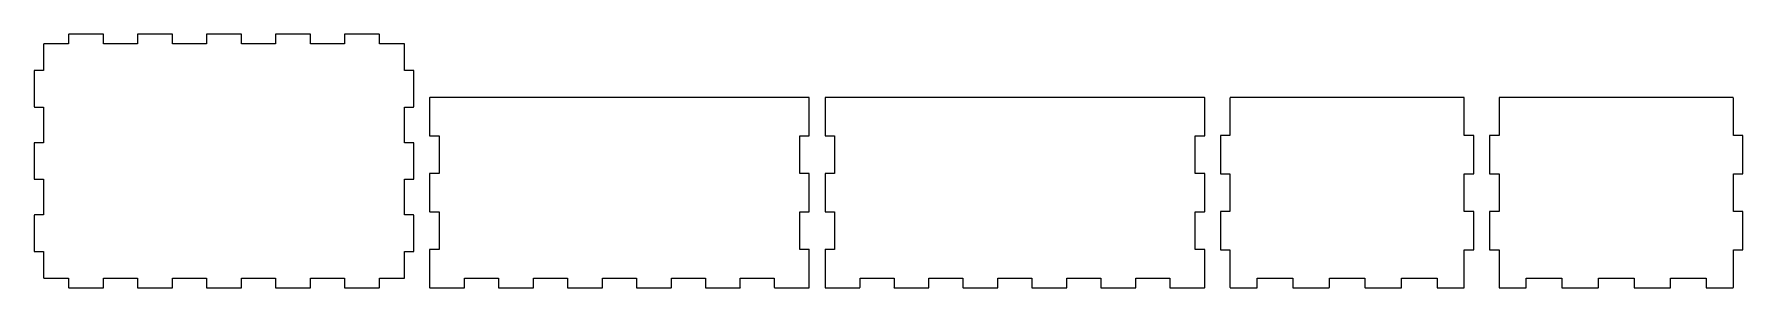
# Model space of a CAD drawing. Header units: metres. Extents: x 5 to 546, y 5 to 85.
import ezdxf

# ---------------------------------------------------------------- set-up
doc = ezdxf.new("R2010")
doc.units = ezdxf.units.M

msp = doc.modelspace()

# ---------------------------------------------------------------- linework, layer by layer
for p, q in [((8, 82.08), (8, 73.72)), ((15.91, 82.15), (8.08, 82.15)), ((15.91, 85.08), (15.91, 82.15)), ((26.89, 85.15), (15.98, 85.15)), ((26.97, 82.15), (26.97, 85.08)), ((37.73, 82.15), (26.97, 82.15)), ((37.73, 85.08), (37.73, 82.15)), ((48.71, 85.15), (37.8, 85.15)), ((48.79, 82.15), (48.79, 85.08)), ((59.55, 82.15), (48.79, 82.15)), ((59.55, 85.08), (59.55, 82.15)), ((70.53, 85.15), (59.62, 85.15)), ((70.6, 82.15), (70.6, 85.08)), ((81.36, 82.15), (70.6, 82.15)), ((81.36, 85.08), (81.36, 82.15)), ((92.35, 85.15), (81.44, 85.15)), ((92.42, 82.15), (92.42, 85.08)), ((103.18, 82.15), (92.42, 82.15)), ((103.18, 85.08), (103.18, 82.15)), ((114.17, 85.15), (103.26, 85.15)), ((114.24, 82.15), (114.24, 85.08)), ((122.08, 82.15), (114.24, 82.15)), ((122.15, 73.72), (122.15, 82.08)), ((5, 73.65), (5, 62.22)), ((8, 73.72), (5.08, 73.72)), ((125.08, 73.72), (122.15, 73.72)), ((125.15, 62.22), (125.15, 73.65)), ((130.15, 65.08), (130.15, 53.08)), ((250.23, 65.15), (130.23, 65.15)), ((250.3, 53.08), (250.3, 65.08)), ((255.3, 65.08), (255.3, 53.08)), ((375.38, 65.15), (255.38, 65.15)), ((375.45, 53.08), (375.45, 65.08)), ((383.45, 65.08), (383.45, 53.15)), ((457.53, 65.15), (383.53, 65.15)), ((457.6, 53.15), (457.6, 65.08)), ((468.6, 65.08), (468.6, 53.15)), ((542.67, 65.15), (468.68, 65.15)), ((542.75, 53.15), (542.75, 65.08)), ((5.08, 62.14), (8, 62.14)), ((8, 62.14), (8, 50.86)), ((122.15, 50.86), (122.15, 62.14)), ((122.15, 62.14), (125.08, 62.14)), ((5, 50.79), (5, 39.36)), ((8, 50.86), (5.08, 50.86)), ((125.08, 50.86), (122.15, 50.86)), ((125.15, 39.36), (125.15, 50.79)), ((130.23, 53), (133.15, 53)), ((133.15, 53), (133.15, 41.15)), ((247.3, 41.15), (247.3, 53)), ((247.3, 53), (250.23, 53)), ((255.38, 53), (258.3, 53)), ((258.3, 53), (258.3, 41.15)), ((372.45, 41.15), (372.45, 53)), ((372.45, 53), (375.38, 53)), ((380.45, 53.08), (380.45, 41.08)), ((383.45, 53.15), (380.53, 53.15)), ((460.53, 53.15), (457.6, 53.15)), ((460.6, 41.08), (460.6, 53.08)), ((465.6, 53.08), (465.6, 41.08)), ((468.6, 53.15), (465.68, 53.15)), ((545.67, 53.15), (542.75, 53.15)), ((545.75, 41.08), (545.75, 53.08)), ((5.08, 39.29), (8, 39.29)), ((8, 39.29), (8, 28.01)), ((122.15, 39.29), (125.08, 39.29)), ((122.15, 28.01), (122.15, 39.29)), ((130.15, 41.08), (130.15, 29.08)), ((133.15, 41.15), (130.23, 41.15)), ((250.23, 41.15), (247.3, 41.15)), ((250.3, 29.08), (250.3, 41.08)), ((255.3, 41.08), (255.3, 29.08)), ((258.3, 41.15), (255.38, 41.15)), ((375.38, 41.15), (372.45, 41.15)), ((375.45, 29.08), (375.45, 41.08)), ((380.53, 41), (383.45, 41)), ((383.45, 41), (383.45, 29.15)), ((457.6, 29.15), (457.6, 41)), ((457.6, 41), (460.53, 41)), ((465.68, 41), (468.6, 41)), ((468.6, 41), (468.6, 29.15)), ((542.75, 29.15), (542.75, 41)), ((542.75, 41), (545.67, 41)), ((5, 27.93), (5, 16.5)), ((8, 28.01), (5.08, 28.01)), ((125.08, 28.01), (122.15, 28.01)), ((125.15, 16.5), (125.15, 27.93)), ((130.23, 29), (133.15, 29)), ((133.15, 29), (133.15, 17.15)), ((247.3, 29), (250.23, 29)), ((247.3, 17.15), (247.3, 29)), ((255.38, 29), (258.3, 29)), ((258.3, 29), (258.3, 17.15)), ((372.45, 29), (375.38, 29)), ((372.45, 17.15), (372.45, 29)), ((380.45, 29.08), (380.45, 17.08)), ((383.45, 29.15), (380.53, 29.15)), ((460.53, 29.15), (457.6, 29.15)), ((460.6, 17.08), (460.6, 29.08)), ((465.6, 29.08), (465.6, 17.08)), ((468.6, 29.15), (465.68, 29.15)), ((545.67, 29.15), (542.75, 29.15)), ((545.75, 17.08), (545.75, 29.08)), ((5.08, 16.43), (8, 16.43)), ((8, 16.43), (8, 8.08)), ((122.15, 8.08), (122.15, 16.43)), ((122.15, 16.43), (125.08, 16.43)), ((130.15, 17.08), (130.15, 5.08)), ((133.15, 17.15), (130.23, 17.15)), ((250.23, 17.15), (247.3, 17.15)), ((250.3, 5.08), (250.3, 17.08)), ((255.3, 17.08), (255.3, 5.08)), ((258.3, 17.15), (255.38, 17.15)), ((375.38, 17.15), (372.45, 17.15)), ((375.45, 5.08), (375.45, 17.08)), ((380.53, 17), (383.45, 17)), ((383.45, 17), (383.45, 5.08)), ((457.6, 5.08), (457.6, 17)), ((457.6, 17), (460.53, 17)), ((465.68, 17), (468.6, 17)), ((468.6, 17), (468.6, 5.08)), ((542.75, 5.08), (542.75, 17)), ((542.75, 17), (545.67, 17)), ((8.08, 8), (15.91, 8)), ((15.91, 8), (15.91, 5.08)), ((26.97, 5.08), (26.97, 8)), ((26.97, 8), (37.73, 8)), ((37.73, 8), (37.73, 5.08)), ((48.79, 5.08), (48.79, 8)), ((48.79, 8), (59.55, 8)), ((59.55, 8), (59.55, 5.08)), ((70.6, 5.08), (70.6, 8)), ((70.6, 8), (81.36, 8)), ((81.36, 8), (81.36, 5.08)), ((92.42, 5.08), (92.42, 8)), ((92.42, 8), (103.18, 8)), ((103.18, 8), (103.18, 5.08)), ((114.24, 5.08), (114.24, 8)), ((114.24, 8), (122.08, 8)), ((141.21, 5.08), (141.21, 8)), ((141.21, 8), (151.97, 8)), ((151.97, 8), (151.97, 5.08)), ((163.03, 5.08), (163.03, 8)), ((163.03, 8), (173.79, 8)), ((173.79, 8), (173.79, 5.08)), ((184.85, 5.08), (184.85, 8)), ((184.85, 8), (195.6, 8)), ((195.6, 8), (195.6, 5.08)), ((206.66, 5.08), (206.66, 8)), ((206.66, 8), (217.42, 8)), ((217.42, 8), (217.42, 5.08)), ((228.48, 5.08), (228.48, 8)), ((228.48, 8), (239.24, 8)), ((239.24, 8), (239.24, 5.08)), ((266.36, 5.08), (266.36, 8)), ((266.36, 8), (277.12, 8)), ((277.12, 8), (277.12, 5.08)), ((288.18, 5.08), (288.18, 8)), ((288.18, 8), (298.94, 8)), ((298.94, 8), (298.94, 5.08)), ((310, 5.08), (310, 8)), ((310, 8), (320.75, 8)), ((320.75, 8), (320.75, 5.08)), ((331.81, 5.08), (331.81, 8)), ((331.81, 8), (342.57, 8)), ((342.57, 8), (342.57, 5.08)), ((353.63, 5.08), (353.63, 8)), ((353.63, 8), (364.39, 8)), ((364.39, 8), (364.39, 5.08)), ((392.03, 5.08), (392.03, 8)), ((392.03, 8), (403.31, 8)), ((403.31, 8), (403.31, 5.08)), ((414.89, 5.08), (414.89, 8)), ((414.89, 8), (426.16, 8)), ((426.16, 8), (426.16, 5.08)), ((437.74, 5.08), (437.74, 8)), ((437.74, 8), (449.02, 8)), ((449.02, 8), (449.02, 5.08)), ((477.18, 5.08), (477.18, 8)), ((477.18, 8), (488.46, 8)), ((488.46, 8), (488.46, 5.08)), ((500.04, 5.08), (500.04, 8)), ((500.04, 8), (511.31, 8)), ((511.31, 8), (511.31, 5.08)), ((522.89, 5.08), (522.89, 8)), ((522.89, 8), (534.17, 8)), ((534.17, 8), (534.17, 5.08)), ((15.98, 5), (26.89, 5)), ((37.8, 5), (48.71, 5)), ((59.62, 5), (70.53, 5)), ((81.44, 5), (92.35, 5)), ((103.26, 5), (114.17, 5)), ((130.23, 5), (141.13, 5)), ((152.04, 5), (162.95, 5)), ((173.86, 5), (184.77, 5)), ((195.68, 5), (206.59, 5)), ((217.5, 5), (228.41, 5)), ((239.32, 5), (250.23, 5)), ((255.38, 5), (266.28, 5)), ((277.19, 5), (288.1, 5)), ((299.01, 5), (309.92, 5)), ((320.83, 5), (331.74, 5)), ((342.65, 5), (353.56, 5)), ((364.47, 5), (375.38, 5)), ((383.53, 5), (391.95, 5)), ((403.38, 5), (414.81, 5)), ((426.24, 5), (437.67, 5)), ((449.1, 5), (457.53, 5)), ((468.68, 5), (477.1, 5)), ((488.53, 5), (499.96, 5)), ((511.39, 5), (522.82, 5)), ((534.25, 5), (542.67, 5))]:
    msp.add_line(p, q)
for centre, start, end in [((8.08, 82.08), 90, 180), ((15.98, 85.08), 90, 180), ((26.89, 85.08), 0, 90), ((37.8, 85.08), 90, 180), ((48.71, 85.08), 0, 90), ((59.62, 85.08), 90, 180), ((70.53, 85.08), 0, 90), ((81.44, 85.08), 90, 180), ((92.35, 85.08), 0, 90), ((103.26, 85.08), 90, 180), ((114.17, 85.08), 0, 90), ((122.08, 82.08), 0, 90), ((5.08, 73.65), 90, 180), ((125.08, 73.65), 0, 90), ((130.23, 65.08), 90, 180), ((250.23, 65.08), 0, 90), ((255.38, 65.08), 90, 180), ((375.38, 65.08), 0, 90), ((383.53, 65.08), 90, 180), ((457.53, 65.08), 0, 90), ((468.68, 65.08), 90, 180), ((542.67, 65.08), 0, 90), ((5.08, 62.22), 180, -90), ((125.08, 62.22), -90, 0), ((5.08, 50.79), 90, 180), ((125.08, 50.79), 0, 90), ((130.23, 53.08), 180, -90), ((250.23, 53.08), -90, 0), ((255.38, 53.08), 180, -90), ((375.38, 53.08), -90, 0), ((380.53, 53.08), 90, 180), ((460.53, 53.08), 0, 90), ((465.68, 53.08), 90, 180), ((545.67, 53.08), 0, 90), ((5.08, 39.36), 180, -90), ((125.08, 39.36), -90, 0), ((130.23, 41.08), 90, 180), ((250.23, 41.08), 0, 90), ((255.38, 41.08), 90, 180), ((375.38, 41.08), 0, 90), ((380.53, 41.08), 180, -90), ((460.53, 41.08), -90, 0), ((465.68, 41.08), 180, -90), ((545.67, 41.08), -90, 0), ((5.08, 27.93), 90, 180), ((125.08, 27.93), 0, 90), ((130.23, 29.08), 180, -90), ((250.23, 29.08), -90, 0), ((255.38, 29.08), 180, -90), ((375.38, 29.08), -90, 0), ((380.53, 29.08), 90, 180), ((460.53, 29.08), 0, 90), ((465.68, 29.08), 90, 180), ((545.67, 29.08), 0, 90), ((5.08, 16.5), 180, -90), ((125.08, 16.5), -90, 0), ((130.23, 17.08), 90, 180), ((250.23, 17.08), 0, 90), ((255.38, 17.08), 90, 180), ((375.38, 17.08), 0, 90), ((380.53, 17.08), 180, -90), ((460.53, 17.08), -90, 0), ((465.68, 17.08), 180, -90), ((545.67, 17.08), -90, 0), ((8.08, 8.08), 180, -90), ((122.08, 8.08), -90, 0), ((15.98, 5.08), 180, -90), ((26.89, 5.08), -90, 0), ((37.8, 5.08), 180, -90), ((48.71, 5.08), -90, 0), ((59.62, 5.08), 180, -90), ((70.53, 5.08), -90, 0), ((81.44, 5.08), 180, -90), ((92.35, 5.08), -90, 0), ((103.26, 5.08), 180, -90), ((114.17, 5.08), -90, 0), ((130.23, 5.08), 180, -90), ((141.13, 5.08), -90, 0), ((152.04, 5.08), 180, -90), ((162.95, 5.08), -90, 0), ((173.86, 5.08), 180, -90), ((184.77, 5.08), -90, 0), ((195.68, 5.08), 180, -90), ((206.59, 5.08), -90, 0), ((217.5, 5.08), 180, -90), ((228.41, 5.08), -90, 0), ((239.32, 5.08), 180, -90), ((250.23, 5.08), -90, 0), ((255.38, 5.08), 180, -90), ((266.28, 5.08), -90, 0), ((277.19, 5.08), 180, -90), ((288.1, 5.08), -90, 0), ((299.01, 5.08), 180, -90), ((309.92, 5.08), -90, 0), ((320.83, 5.08), 180, -90), ((331.74, 5.08), -90, 0), ((342.65, 5.08), 180, -90), ((353.56, 5.08), -90, 0), ((364.47, 5.08), 180, -90), ((375.38, 5.08), -90, 0), ((383.53, 5.08), 180, -90), ((391.95, 5.08), -90, 0), ((403.38, 5.08), 180, -90), ((414.81, 5.08), -90, 0), ((426.24, 5.08), 180, -90), ((437.67, 5.08), -90, 0), ((449.1, 5.08), 180, -90), ((457.53, 5.08), -90, 0), ((468.68, 5.08), 180, -90), ((477.1, 5.08), -90, 0), ((488.53, 5.08), 180, -90), ((499.96, 5.08), -90, 0), ((511.39, 5.08), 180, -90), ((522.82, 5.08), -90, 0), ((534.25, 5.08), 180, -90), ((542.67, 5.08), -90, 0)]:
    msp.add_arc(centre, 0.075, start, end)

doc.saveas('drawing.dxf')
